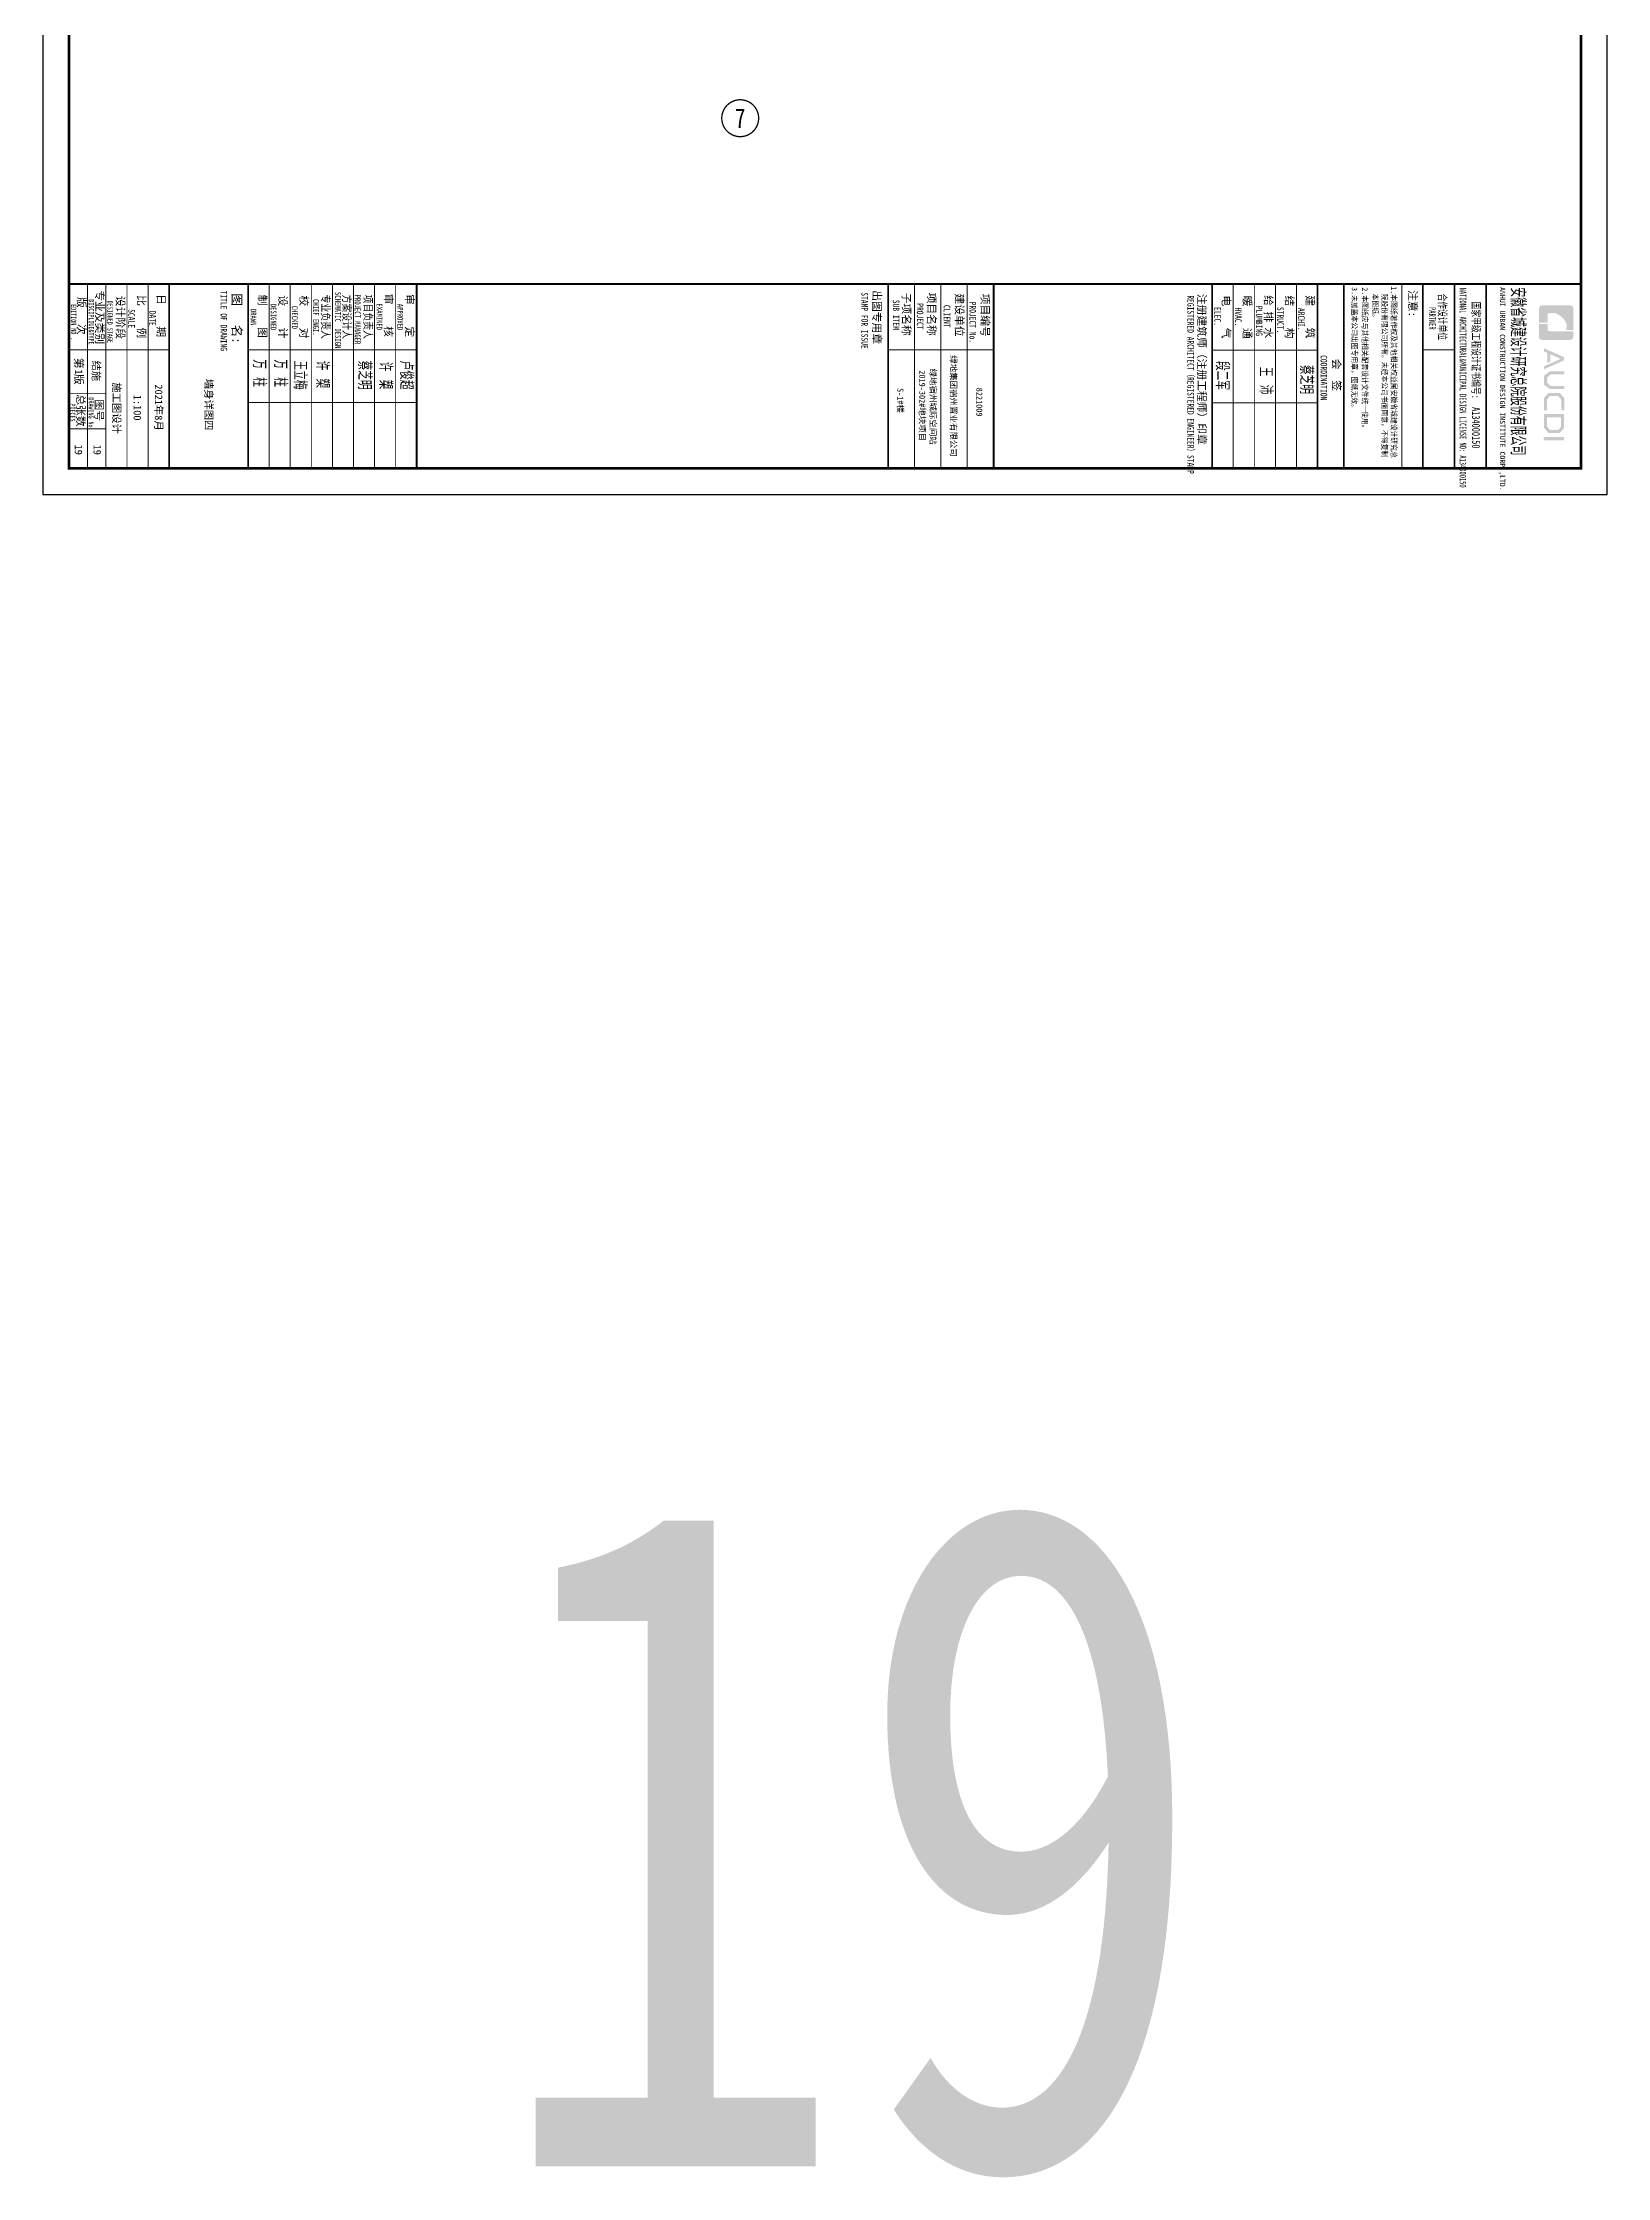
# Model space of a CAD drawing. Extents: x 169490 to 7584583, y -2399407 to 1374371.
# Drawn here: x 788745 to 800625, y 454591 to 470796 of the extents above; entities that cross this region are included whole.
import ezdxf
from ezdxf.enums import TextEntityAlignment as Align

# ---------------------------------------------------------------- set-up
doc = ezdxf.new("R2010")
doc.units = 0
doc.header["$LTSCALE"] = 100
doc.layers.get('0').update_dxf_attribs({"linetype": 'CONTINUOUS'})
for name, color, linetype in [('DIM_IDEN', 3, 'CONTINUOUS'), ('TEXT', 7, 'CONTINUOUS'), ('图框', 140, 'CONTINUOUS'), ('图签文字', 147, 'CONTINUOUS')]:
    doc.layers.add(name, color=color, linetype=linetype)
doc.layers.add('图签', color=147, linetype='CONTINUOUS', lineweight=18)
doc.styles.add('HT', font='simhei.ttf')
doc.styles.add('宋体', font='')
doc.styles.add('建筑图签-1', font='simhei.ttf', dxfattribs={"width": 0.7})
doc.styles.add('建筑图签-2', font='TXT.shx', dxfattribs={"width": 0.5, "bigfont": 'HZTXT.shx'})
doc.styles.add('黑体', font='simhei.ttf', dxfattribs={"width": 0.7})
doc.styles.get('宋体').set_extended_font_data('SimSun')

# ---------------------------------------------------------------- blocks, each defined once
blk = doc.blocks.new('院标1')
h = blk.add_hatch(color=150)
h.dxf.hatch_style = 1
h.set_gradient(color1=(33, 113, 253), color2=(33, 113, 253), tint=1, name='INVCURVED')
edge = h.paths.add_edge_path()
edge.add_spline(control_points=[(116373, 648379), (116379, 648379), (116382, 648379), (116391, 648379), (116391, 648379), (116391, 648379), (116616, 648379), (116616, 648379), (116616, 648379), (116616, 648379), (116616, 648054), (116616, 648054), (116616, 648054), (116616, 648054), (116108, 648054), (116108, 648054), (116108, 648054), (116028, 648054), (115963, 648111), (115963, 648199), (115963, 648199), (115963, 648199), (115963, 649215), (115963, 649215), (115963, 649215), (115963, 649295), (116018, 649360), (116108, 649360), (116108, 649360), (116108, 649360), (116897, 649360), (116897, 649360), (116897, 649360), (116897, 649360), (116897, 649080), (116897, 649080), (116897, 649080), (116897, 649080), (116566, 649140), (116356, 648859), (116356, 648859), (116245, 648719), (116240, 648545), (116247, 648466), (116247, 648466), (116254, 648386), (116247, 648466), (116247, 648466), (116247, 648466), (116247, 648466), (116258, 648374), (116373, 648379)], knot_values=[0, 0, 0, 0, 0.071429, 0.071429, 0.071429, 0.107143, 0.142857, 0.142857, 0.142857, 0.178571, 0.214286, 0.214286, 0.214286, 0.25, 0.285714, 0.285714, 0.285714, 0.321429, 0.357143, 0.357143, 0.357143, 0.392857, 0.428571, 0.428571, 0.428571, 0.464286, 0.5, 0.5, 0.5, 0.535714, 0.571429, 0.571429, 0.571429, 0.607143, 0.642857, 0.642857, 0.642857, 0.678571, 0.714286, 0.714286, 0.714286, 0.75, 0.785714, 0.785714, 0.785714, 0.821429, 0.857143, 0.857143, 0.857143, 0.928571, 1, 1, 1, 1], degree=3, periodic=0)
h = blk.add_hatch(color=150)
h.dxf.hatch_style = 1
h.set_gradient(color1=(33, 113, 253), color2=(33, 113, 253), tint=1, name='INVCURVED')
edge = h.paths.add_edge_path()
edge.add_spline(control_points=[(117268, 649215), (117268, 649215), (117268, 648199), (117268, 648199), (117268, 648199), (117268, 648114), (117212, 648054), (117123, 648054), (117123, 648054), (117123, 648054), (116663, 648054), (116663, 648054), (116663, 648054), (116663, 648054), (116663, 648379), (116663, 648379), (116663, 648379), (116663, 648379), (116865, 648379), (116865, 648379), (116865, 648379), (116907, 648379), (116941, 648413), (116941, 648455), (116941, 648455), (116941, 648455), (116941, 649360), (116941, 649360), (116941, 649360), (116941, 649360), (117123, 649360), (117123, 649360), (117123, 649360), (117204, 649360), (117268, 649306), (117268, 649215)], knot_values=[0, 0, 0, 0, 0.1, 0.1, 0.1, 0.15, 0.2, 0.2, 0.2, 0.25, 0.3, 0.3, 0.3, 0.35, 0.4, 0.4, 0.4, 0.45, 0.5, 0.5, 0.5, 0.55, 0.6, 0.6, 0.6, 0.65, 0.7, 0.7, 0.7, 0.75, 0.8, 0.8, 0.8, 0.9, 1, 1, 1, 1], degree=3, periodic=0)
blk = doc.blocks.new('tq123')
at = {"layer": '图框'}
h = blk.add_hatch(color=256, dxfattribs=at)
h.paths.add_polyline_path([(-1187, 56758), (-1061, 56758), (-1061, 55988), (-1187, 55988)])
h.paths.add_polyline_path([(-1939, 56642), (-1939, 56116), (-1579, 56116), (-1455, 56223), (-1455, 56541), (-1575, 56642)], flags=16)
h.paths.add_polyline_path([(-2057, 56760), (-2057, 55998), (-1535, 55998), (-1337, 56168), (-1337, 56596), (-1532, 56760)])
h.paths.add_polyline_path([(-2200, 56764), (-2200, 56648), (-2607, 56648), (-2740, 56537), (-2740, 56218), (-2607, 56115), (-2198, 56115), (-2198, 55993), (-2662, 55993), (-2864, 56168), (-2864, 56596), (-2666, 56764)])
h.paths.add_polyline_path([(-3683, 56762), (-3563, 56762), (-3563, 56251), (-3449, 56120), (-3238, 56120), (-3124, 56251), (-3124, 56762), (-3010, 56762), (-3010, 56214), (-3174, 55997), (-3512, 55997), (-3683, 56216)])
h.paths.add_polyline_path([(-4215, 56760), (-4098, 56760), (-3756, 55996), (-3872, 55996), (-4153, 56630), (-4328, 56242), (-4057, 56242), (-3996, 56127), (-4377, 56127), (-4436, 55994), (-4559, 55994)])
for p, q in [((-6995, 53800), (5, 53800)), ((-6995, 53800), (5, 53800)), ((-6995, 52600), (5, 52600))]:
    blk.add_line(p, q, dxfattribs=at)
for points, const_width in [([(-6995, 0), (-6995, 57400)], 70), ([(-6995, 53800), (5, 53800)], 60), ([(-6995, 52600), (5, 52600)], 60), ([(-6995, 52600), (5, 52600)], 60), ([(-4495, 52600), (-4495, 51400)], 35), ([(-6995, 51400), (5, 51400)], 60), ([(-6995, 51400), (5, 51400)], 60), ([(-6995, 50599), (5, 50599)], 35), ([(-6987, 48400), (13, 48400)], 60), ([(-6987, 47400), (13, 47400)], 70), ([(-6987, 47400), (13, 47400)], 70), ([(-4487, 47400), (-4487, 43400)], 35), ([(-2487, 47400), (-2487, 43400)], 35), ([(-6987, 46600), (13, 46600)], 35), ([(-6987, 45800), (13, 45800)], 35), ([(-6987, 45000), (13, 45000)], 35), ([(-6987, 44200), (13, 44200)], 35), ([(-6987, 43400), (13, 43400)], 70), ([(-6995, 35100), (5, 35100)], 70), ([(-6995, 35100), (5, 35100)], 70), ([(-4495, 31100), (-4495, 35100)], 35), ([(-6995, 34100), (5, 34100)], 35), ([(-6995, 33100), (5, 33100)], 35), ([(-6995, 32100), (5, 32100)], 35), ([(5, 31100), (-6995, 31100)], 70), ([(5, 13200), (-6995, 13200)], 70), ([(-6995, 13200), (5, 13200)], 70), ([(-4496, 6800), (-4495, 13200)], 35), ([(-2495, 6800), (-2495, 13200)], 35), ([(-6995, 12400), (5, 12400)], 35), ([(-6995, 11600), (5, 11600)], 35), ([(-6995, 10800), (5, 10800)], 35), ([(-6995, 10000), (5, 10000)], 35), ([(-6995, 9200), (5, 9200)], 35), ([(-6995, 8400), (5, 8400)], 35), ([(-6995, 7600), (5, 7600)], 35), ([(-6995, 6800), (5, 6800)], 70), ([(-6995, 3800), (5, 3800)], 70), ([(-4495, 1400), (-4495, 3800)], 35), ([(-6995, 3000), (5, 3000)], 35), ([(-6995, 2200), (5, 2200)], 35), ([(-6995, 1400), (5, 1400)], 35), ([(-6995, 1400), (-495, 1400)], 35), ([(-4495, 0), (-4495, 1400)], 35), ([(-2845, 0), (-2845, 1400)], 35), ([(-2845, 0), (-2845, 1400)], 35), ([(-2845, 0), (-2845, 1400)], 35), ([(-1495, 0), (-1495, 1400)], 35), ([(-6995, 700), (-2845, 700)], 35), ([(-2845, 700), (5, 700)], 35)]:
    blk.add_lwpolyline(points, dxfattribs=dict(at, const_width=const_width))
blk.add_blockref('院标1', (-122144, -592249))
for s, height, style, width, p in [('ANHUI URBAN CONSTRUCTION DESIGN INSTITUTE CORP.,LTD.', 200, '建筑图签-1', 0.91, (-6877, 54322)), ('NATIONAL ARCHITECTURAL&MUNICIPAL DESIGN LICENSE NO: A134000150', 250, '建筑图签-1', 0.6, (-6858, 52795)), ('PARTNER', 250, '建筑图签-1', 0.6, (-6120, 51634)), ('1.本图纸著作权及其他相关权益属安徽省城建设计研究总', 210, 'HT', 0.88, (-6909, 50193)), ('本图纸。', 210, 'HT', 0.88, (-6630, 49489)), ('院股份有限公司所有。未经本公司书面同意，不得复制', 210, 'HT', 0.88, (-6630, 49839)), (' 2.本图纸应与其他相关配套设计文件统一使用。 ', 210, 'HT', 0.88, (-7020, 49092)), ('3.未加盖本公司出图专用章，图纸无效。', 210, 'HT', 0.88, (-6877, 48698)), ('COORDINATION', 250, '建筑图签-1', 0.7, (-4295, 47513)), ('ARCHI.', 250, '建筑图签-1', 0.7, (-6086, 46662)), ('STRUCT.', 250, '建筑图签-1', 0.7, (-6125, 45865)), ('PLUMBING', 250, '建筑图签-1', 0.7, (-6166, 45058)), ('HVAC.', 250, '建筑图签-1', 0.7, (-6101, 44265)), ('ELEC.', 250, '建筑图签-1', 0.7, (-6117, 43480)), ('REGISTERED ARCHITECT（REGISTERED ENGINEER）STAMP', 250, '建筑图签-1', 0.7, (-6566, 42459)), ('PROJECT No.', 250, '建筑图签-1', 0.7, (-6325, 34185, -1799)), ('CLIENT', 250, '建筑图签-1', 0.7, (-6201, 33206)), ('PROJECT', 250, '建筑图签-1', 0.7, (-6266, 32187)), ('SUB ITEM', 250, '建筑图签-1', 0.7, (-6393, 31276)), ('STAMP FOR ISSUE', 250, '建筑图签-1', 0.7, (-6682, 30081)), ('APPROVED ', 220, '建筑图签-1', 0.7, (-6244, 12465)), ('EXAMINED  ', 220, '建筑图签-1', 0.7, (-6253, 11674, -1799)), ('PROJECT MANAGER', 220, '建筑图签-1', 0.7, (-6591, 10848, -1799)), ('SCHEMATIC  DESIGN', 220, '建筑图签-1', 0.7, (-6692, 10101, -1799)), ('TITLE OF DRAWING', 250, '建筑图签-1', 0.7, (-6741, 5753)), ('DATE', 250, '建筑图签-1', 0.7, (-5979, 3049)), ('SCALE', 250, '建筑图签-1', 0.7, (-6040, 2250)), ('DESIGNED STAGE', 200, '建筑图签-1', 0.7, (-6362, 1460)), ('DISCIPLIUE&TYPE', 200, '建筑图签-1', 0.7, (-6412, 747)), ('DRAWING No.', 200, '建筑图签-1', 0.7, (-2690, 740)), ('EDITION NO .', 200, '建筑图签-1', 0.7, (-6229, 74)), ('PIECES', 200, '建筑图签-1', 0.7, (-2461, 40))]:
    blk.add_text(s, height=height, dxfattribs=dict(at, style=style, width=width)).set_placement(p)
at = {"layer": '图框', "style": '建筑图签-1', "width": 0.7}
for s, p in [('CHIEF ENGI.', (-5731, 9375)), ('CHECKED  ', (-5602, 8569)), ('DESIGNED ', (-5676, 7765)), (' DRAWN   ', (-5610, 7001))]:
    blk.add_text(s, height=220, dxfattribs=at).set_placement(p, align=Align.MIDDLE)
at = {"layer": '图签', "color": 2, "style": '宋体'}
for s, height, p in [('8221009', 229.3, (-3058, 34448)), ('绿地集团宿州置业有限公司', 229.34, (-4290, 33462)), ('绿地宿州城际空间站', 229.3, (-3785, 32688)), ('2019-302#地块项目', 229.34, (-3718, 32279)), ('S-1#楼', 229.3, (-3046, 31448)), ('2021年8月', 286.7, (-3185, 3262)), ('1:100', 286.7, (-2789, 2454)), ('施工图设计', 286.7, (-3263, 1662)), ('结施', 286.7, (-4091, 893)), ('1', 287, (-3752, 225)), ('19', 286.7, (-899, 219))]:
    blk.add_text(s, height=height, dxfattribs=at).set_placement(p)
at = {"layer": '图签文字', "color": 7, "style": '建筑图签-1'}
for s, height, width, p in [('安徽省城建设计研究总院股份有限公司', 500, 0.55, (-6867, 54777)), ('国家甲级工程设计证书编号:  A134000150', 300, 0.7, (-6323, 53267)), ('合作设计单位', 300, 0.7, (-6630, 51990)), ('项目负责人', 300, 0.8, (-6593, 11201)), ('方案设计人', 300, 0.8, (-6593, 10398)), ('专业负责人', 300, 0.8, (-6594, 9592))]:
    blk.add_text(s, height=height, dxfattribs=dict(at, width=width)).set_placement(p)
for s, height, p in [('注意:', 300, (-6764, 50863)), ('会  签', 300, (-4160, 47968)), ('建    筑', 300, (-6565, 46967)), ('结    构', 300, (-6561, 46179)), ('给 排 水', 300, (-6570, 45385)), ('暖    通', 300, (-6552, 44582)), ('电    气', 300, (-6562, 43782)), ('注册建筑师（注册工程师）印章', 300, (-6620, 42854)), ('项目编号', 300, (-6627, 34632)), ('建设单位', 300, (-6635, 33655)), ('项目名称', 300, (-6668, 32597)), ('子项名称', 300, (-6668, 31640)), ('出图专用章', 300, (-6759, 30518)), ('审    定', 300, (-6607, 12779)), ('审    核', 300, (-6620, 11977)), ('校    对', 300, (-6562, 8768)), ('设    计', 300, (-6567, 7967)), ('制    图', 300, (-6590, 7192)), ('图   名:', 350, (-6640, 6195)), ('日    期', 300, (-6611, 3349)), ('比    例', 300, (-6573, 2602)), ('设计阶段', 300, (-6543, 1800)), ('专业及类别', 300, (-6757, 1013)), ('图号', 300, (-2614, 994)), ('版   次 ', 300, (-6499, 323)), ('第 版', 300, (-4194, 223)), ('总张数', 300, (-2807, 294))]:
    blk.add_text(s, height=height, dxfattribs=at).set_placement(p)
at = {"layer": '图签文字', "color": 1, "style": '建筑图签-2', "width": 0.7}
for s, p in [('蔡芝明', (-3921, 46728)), ('王 沛', (-3849, 45187)), ('段二军', (-4074, 43532)), ('卢俊超', (-4089, 12562)), ('许 槊', (-4044, 11771)), ('蔡芝明', (-4089, 10971)), ('许 槊', (-4089, 9371)), ('王立梅', (-4088, 8524)), ('万 柱', (-4137, 7780)), ('万 柱', (-4137, 6980))]:
    blk.add_text(s, height=500, dxfattribs=at).set_placement(p)

msp = doc.modelspace()

# ---------------------------------------------------------------- linework, layer by layer
at = {"layer": 'DIM_IDEN', "const_width": 10}
msp.add_lwpolyline([(794181.3, 470223.2, 1), (793901.3, 470223.2, 1)], format="xyb", close=True, dxfattribs=at)
at = {"layer": '图框'}
msp.add_lwpolyline([(788745.1, 488385.4), (788745.1, 467365.4), (800625.1, 467365.4), (800625.1, 488385.4)], close=True, dxfattribs=at)
at = {"layer": '图框', "const_width": 20}
msp.add_lwpolyline([(788945.1, 487885.4), (788945.1, 467565.4), (800425.1, 467565.4), (800425.1, 487885.4)], close=True, dxfattribs=at)

# ---------------------------------------------------------------- block references
at = {"xscale": 0.2, "yscale": 0.2, "zscale": 0.2, "rotation": 270}
msp.add_blockref('tq123', (788945.1, 467565.4), dxfattribs=at)

# ---------------------------------------------------------------- texts
at = {"layer": 'DIM_IDEN', "color": 7, "style": '黑体', "width": 0.737278}
msp.add_text('7', height=148.4, dxfattribs=at).set_placement((794001.9, 470149), (794080.6, 470149), align=Align.FIT)
at = {"layer": 'TEXT', "color": 1, "style": '黑体', "width": 0.8}
msp.add_text('19', height=5047.09, dxfattribs=at).set_placement((792130.7, 454673.5))
at = {"layer": '图签', "color": 3, "style": '宋体'}
for s, p in [('墙身详图四', (789977.8, 468244.1)), ('19', (789131.1, 467745.1))]:
    msp.add_text(s, height=57.34, rotation=270, dxfattribs=at).set_placement(p)

doc.saveas('drawing.dxf')
